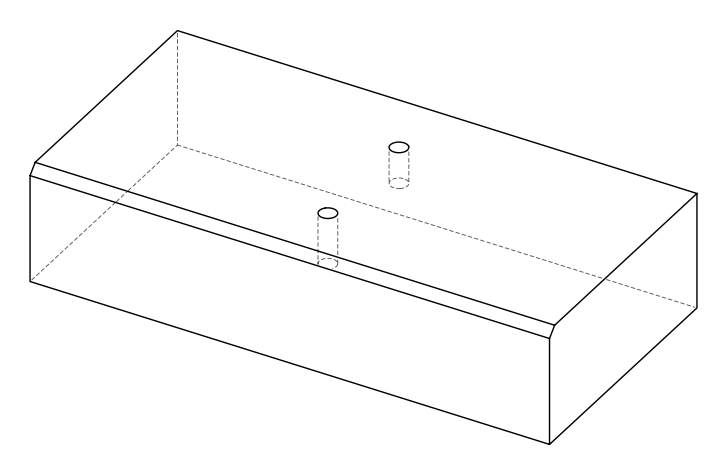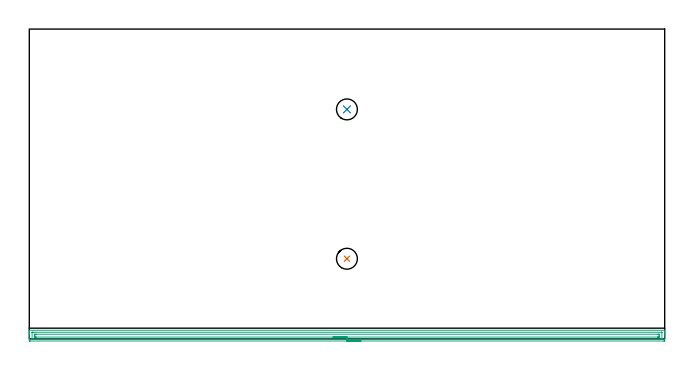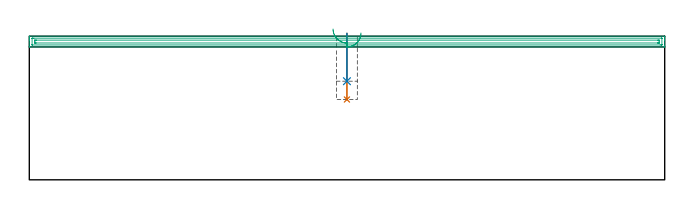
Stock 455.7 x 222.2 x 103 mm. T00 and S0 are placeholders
(PLAN: 3 operations, 1 tool changes, 11.5 min)
(1 INDEXABLE_INSERT_DRILL_BLIND_HOLE_FROM_SOLID | STEP1POCKET | UGT0302_001 | 0.19 min | 8002 mm3)
(2 INDEXABLE_INSERT_DRILL_BLIND_HOLE_FROM_SOLID_1 | STEP1POCKET_1 | UGT0302_001 | 0.14 min | 5690 mm3)
(3 AREA_MILL | FG_CHAMFER_SURFACE | UGT0205_001 | 11.15 min | 13510 mm3)
(TOOL UGT0302_001 | Indexable Insert Drill 15mm | D15 PA180 FL50 Z2)
(TOOL UGT0205_001 | Chamfer Mill 20 x 3 x 45 deg. | D20 FL50 Z2)
(OP 1 INDEXABLE_INSERT_DRILL_BLIND_HOLE_FROM_SOLID)
G17 G21 G94 G90
T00 M6
G54
G17 G0 G90 X227.8 Y57.5 S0 M3
G43 Z113. H0
G94 G81 G98 Z57.6 F250. R105.
G80
M5
M2
(OP 2 INDEXABLE_INSERT_DRILL_BLIND_HOLE_FROM_SOLID_1)
G17 G21 G94 G90
T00 M6
G54
G17 G0 G90 X227.8 Y164.6 S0 M3
G43 Z113. H0
G94 G81 G98 Z70.7 F250. R105.
G80
M5
M2
(OP 3 AREA_MILL)
G17 G21 G94 G90
T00 M6
G54
G17 G0 G90 X237.85 Y-1.5 S1061 M3
G43 Z113. H0
Z105.3
G94 G1 X237.812 Z104.428 F250.
X237.698 Z103.563
X237.509 Z102.712
X237.247 Z101.88
X236.913 Z101.074
X236.51 Z100.3
X236.042 Z99.564
X235.51 Z98.872
X234.921 Z98.229
X234.278 Z97.64
X233.586 Z97.108
X232.85 Z96.64
X232.076 Z96.237
X231.27 Z95.903
X230.438 Z95.641
X229.586 Z95.452
X228.722 Z95.338
X227.85 Z95.3
X0.611
X0.254 Y-1.498 Z95.301
X0.01 Y-1.493 Z95.304
X0. Y-1.148 Z95.649
Y3.224 Z100.018
Y3.776 Z100.572
Y4.099 Z100.895
Y4.65 Z101.446
Y4.973 Z101.768
Y5.62 Z102.419
Y5.94 Z102.739
X0.002 Y6.071 Z102.863
X0.01 Y6.198 Z102.988
X0.165 Y6.2 Z103.
X455.535
X455.69 Y6.198 Z102.988
X455.698 Y6.071 Z102.863
X455.7 Y5.94 Z102.739
Y5.619 Z102.419
Y4.973 Z101.768
Y3.776 Z100.572
Y3.224 Z100.018
Y-0.872 Z95.925
X455.697 Y-1.148 Z95.649
X455.69 Y-1.493 Z95.304
X455.446 Y-1.498 Z95.301
X455.089 Y-1.5 Z95.3
X227.85
Y-0.086 Z96.714
X2.397 Y-0.085 Z96.715
X2.204 Y-0.084 Z96.716
X2.05 Y-0.081 Z96.719
X2.018 Y-0.079 Z96.721
X2.01 Y-0.062 Z96.738
X2.007 Y-0.034 Z96.766
X2.001 Y0.115 Z96.915
Y4.487 Z101.287
X2.003 Y4.617 Z101.417
X2.008 Y4.721 Z101.521
X2.012 Y4.779 Z101.579
X2.047 Y4.78 Z101.58
X2.397 Y4.784 Z101.584
X2.589 Y4.785 Z101.585
X3.29 Y4.786 Z101.586
X453.303 Y4.785 Z101.585
X453.496 Y4.784 Z101.584
X453.65 Y4.781 Z101.581
X453.682 Y4.779 Z101.579
X453.69 Y4.762 Z101.562
X453.693 Y4.734 Z101.534
X453.699 Y4.585 Z101.385
X453.7 Y0.213 Z97.013
X453.697 Y0.083 Z96.883
X453.692 Y-0.021 Z96.779
X453.688 Y-0.079 Z96.721
X453.653 Y-0.08 Z96.72
X453.303 Y-0.084 Z96.716
X453.111 Y-0.085 Z96.715
X452.41 Y-0.086 Z96.714
X227.85
Y1.328 Z98.128
X5.076
X4.332 Y1.33 Z98.13
X4.183 Y1.332 Z98.132
X4.035 Y1.335 Z98.135
X4.009 Y1.341 Z98.141
X4.006 Y1.369 Z98.169
X4.002 Y1.416 Z98.216
X4.001 Y1.476 Z98.276
X4. Y1.655 Z98.455
Y2.529 Z99.329
X4.003 Y3.224 Z100.024
X4.006 Y3.314 Z100.114
X4.01 Y3.357 Z100.157
X4.017 Y3.365 Z100.165
X4.037 Y3.367 Z100.167
X4.183 Y3.37 Z100.17
X4.926 Y3.372 Z100.172
X5.076
X450.624 Y3.371 Z100.171
X451.368 Y3.37 Z100.17
X451.517 Y3.368 Z100.168
X451.665 Y3.365 Z100.165
X451.691 Y3.358 Z100.158
X451.694 Y3.331 Z100.131
X451.698 Y3.284 Z100.084
X451.699 Y3.224 Z100.024
X451.7 Y3.045 Z99.845
Y2.171 Z98.971
X451.697 Y1.476 Z98.276
X451.694 Y1.386 Z98.186
X451.69 Y1.343 Z98.143
X451.683 Y1.335 Z98.135
X451.663 Y1.333 Z98.133
X451.517 Y1.33 Z98.13
X450.774 Y1.328 Z98.128
X450.624
X227.85
X226.978 Z98.166
X226.114 Z98.28
X225.262 Z98.469
X224.43 Z98.731
X223.624 Z99.065
X222.85 Z99.468
X222.114 Z99.937
X221.422 Z100.468
X220.779 Z101.057
X220.19 Z101.701
X219.658 Z102.393
X219.19 Z103.128
X218.787 Z103.902
X218.453 Z104.708
X218.191 Z105.54
X218.002 Z106.392
X217.888 Z107.257
X217.85 Z108.128
G0 Z113.
M5
M2
